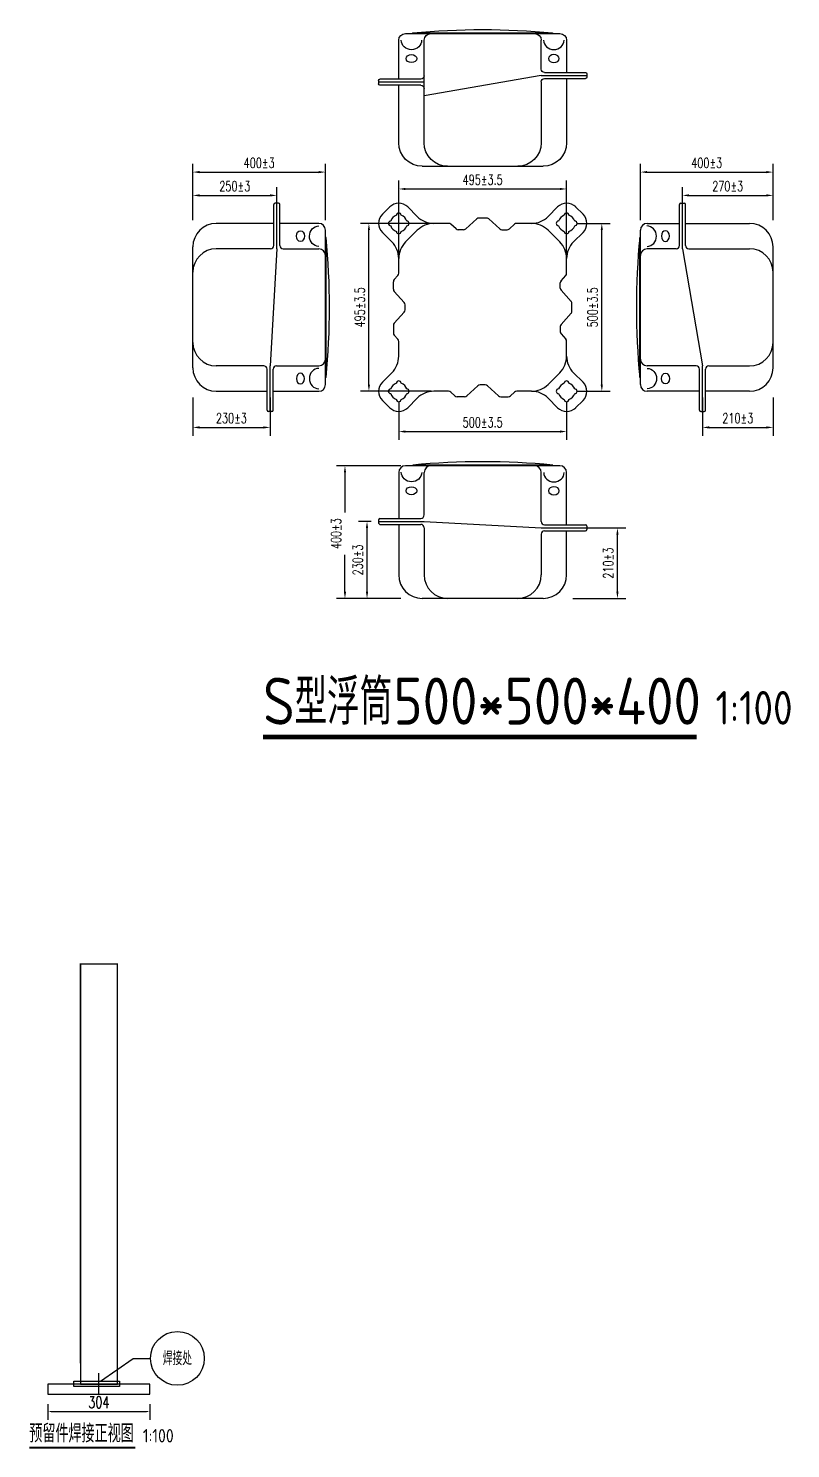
# Model space of a CAD drawing. Extents: x 833816 to 4746262, y -3629782 to -1973088.
# Drawn here: x 949311 to 951581, y -2519437 to -2515208 of the extents above; entities that cross this region are included whole.
import ezdxf
from ezdxf.enums import TextEntityAlignment as Align

# ---------------------------------------------------------------- set-up
doc = ezdxf.new("R2010")
doc.units = 0
doc.header["$LTSCALE"] = 1000
doc.header["$MEASUREMENT"] = 0
doc.header["$PDMODE"] = 32
for name, color, linetype in [('2维浮筒', 253, 'Continuous'), ('DIM_IDEN', 3, 'Continuous'), ('DIM_LEAD', 3, 'Continuous'), ('DIM_SYMB', 3, 'Continuous'), ('FT', 5, 'Continuous'), ('L-TEXT文字标注', 7, 'Continuous'), ('LM-结构线', 4, 'Continuous'), ('PUB_DIM', 3, 'Continuous'), ('PUB_TEXT', 7, 'Continuous'), ('W-STEEL_FRAME钢架', 3, 'Continuous')]:
    doc.layers.add(name, color=color, linetype=linetype)
doc.styles.add('_TCH_DIM_T3', font='SIMPLEX', dxfattribs={"width": 0.705882, "bigfont": 'GBCBIG'})
doc.styles.add('_TCH_LABEL', font='COMPLEX', dxfattribs={"bigfont": 'GBCBIG'})
doc.styles.get("Standard").update_dxf_attribs({"font": 'gbenor.shx', "bigfont": 'gbcbig.shx'})
doc.styles.add('STANDARD_T3', font='simplex.shx', dxfattribs={"width": 0.7, "bigfont": 'gbcbig.shx'})
doc.dimstyles.new('_T&&10', dxfattribs={"dimtxt": 29.75, "dimasz": 20, "dimexe": 25, "dimexo": 30, "dimgap": 12.625, "dimtad": 1, "dimdec": 0, "dimzin": 0, "dimdsep": 46, "dimtxsty": '_TCH_DIM_T3', "dimcen": 0.09, "dimclrt": 7, "dimazin": 2, "dimtfac": 1, "dimtdec": 0, "dimtix": 1, "dimtmove": 2, "dimatfit": 3, "dimfxl": 100, "dimtolj": 1, "dimtzin": 0, "dimarcsym": 0})
doc.dimstyles.new('W&&10', dxfattribs={"dimtxt": 35, "dimasz": 10, "dimexe": 25, "dimexo": 30, "dimgap": 10, "dimtad": 1, "dimdec": 0, "dimzin": 0, "dimdsep": 46, "dimtxsty": 'STANDARD_T3', "dimcen": 0.09, "dimclrd": 1, "dimclre": 1, "dimclrt": 7, "dimazin": 2, "dimtfac": 1, "dimtdec": 0, "dimtix": 1, "dimtmove": 2, "dimatfit": 3, "dimfxl": 100, "dimtolj": 1, "dimtzin": 0, "dimarcsym": 0})

# ---------------------------------------------------------------- blocks, each defined once
blk = doc.blocks.new('*D786')
at = {"layer": 'Defpoints', "color": 0, "transparency": 16777216}
for p in [(950253.7, -2516510.4), (950450.5, -2516510.4), (950450.5, -2516905.4)]:
    blk.add_point(p, dxfattribs=at)
at = {"layer": 'PUB_DIM', "color": 0, "lineweight": -2, "transparency": 16777216}
for p, q in [((950420.5, -2516510.4), (950228.7, -2516510.4)), ((950253.7, -2516530.4), (950253.7, -2516649.8)), ((950253.7, -2516885.4), (950253.7, -2516775.1)), ((950420.5, -2516905.4), (950228.7, -2516905.4))]:
    blk.add_line(p, q, dxfattribs=at)
at = {"layer": 'PUB_DIM', "color": 0, "transparency": 16777216}
for points in [[(950250.4, -2516530.4), (950257.1, -2516530.4), (950253.7, -2516510.4)], [(950250.4, -2516885.4), (950257.1, -2516885.4), (950253.7, -2516905.4)]]:
    blk.add_solid(points, dxfattribs=at)
at = {"layer": 'PUB_DIM', "color": 7, "transparency": 16777216, "insert": (950227.4, -2516712.4), "char_height": 29.75, "attachment_point": 5, "rotation": 90, "style": '_TCH_DIM_T3'}
blk.add_mtext('\\A1;400±3', dxfattribs=at)
blk = doc.blocks.new('*D787')
at = {"layer": 'Defpoints', "color": 0, "transparency": 16777216}
for p in [(950050.6, -2515705.4), (949800.6, -2515778.7), (950050.6, -2515778.7)]:
    blk.add_point(p, dxfattribs=at)
at = {"layer": 'PUB_DIM', "color": 0, "lineweight": -2, "transparency": 16777216}
for p, q in [((949800.6, -2515748.7), (949800.6, -2515680.4)), ((950050.6, -2515748.7), (950050.6, -2515680.4)), ((949820.6, -2515705.4), (950030.6, -2515705.4))]:
    blk.add_line(p, q, dxfattribs=at)
at = {"layer": 'PUB_DIM', "color": 0, "transparency": 16777216}
for points in [[(949820.6, -2515702), (949820.6, -2515708.7), (949800.6, -2515705.4)], [(950030.6, -2515702), (950030.6, -2515708.7), (950050.6, -2515705.4)]]:
    blk.add_solid(points, dxfattribs=at)
at = {"layer": 'PUB_DIM', "color": 7, "transparency": 16777216, "insert": (949925.6, -2515677.9), "char_height": 29.75, "attachment_point": 5, "style": '_TCH_DIM_T3'}
blk.add_mtext('\\A1;250±3', dxfattribs=at)
blk = doc.blocks.new('*D788')
at = {"layer": 'Defpoints', "color": 0, "transparency": 16777216}
for p in [(950195.6, -2515636), (949800.6, -2515808.7), (950195.6, -2515808.7)]:
    blk.add_point(p, dxfattribs=at)
at = {"layer": 'PUB_DIM', "color": 0, "lineweight": -2, "transparency": 16777216}
for p, q in [((949800.6, -2515778.7), (949800.6, -2515611)), ((950195.6, -2515778.7), (950195.6, -2515611)), ((949820.6, -2515636), (950175.6, -2515636))]:
    blk.add_line(p, q, dxfattribs=at)
at = {"layer": 'PUB_DIM', "color": 0, "transparency": 16777216}
for points in [[(949820.6, -2515632.7), (949820.6, -2515639.3), (949800.6, -2515636)], [(950175.6, -2515632.7), (950175.6, -2515639.3), (950195.6, -2515636)]]:
    blk.add_solid(points, dxfattribs=at)
at = {"layer": 'PUB_DIM', "color": 7, "transparency": 16777216, "insert": (949998.1, -2515608.5), "char_height": 29.75, "attachment_point": 5, "style": '_TCH_DIM_T3'}
blk.add_mtext('\\A1;400±3', dxfattribs=at)
blk = doc.blocks.new('*D789')
at = {"layer": 'Defpoints', "color": 0, "transparency": 16777216}
for p in [(949800.6, -2516276.8), (950030.6, -2516276.8), (950030.6, -2516396.2)]:
    blk.add_point(p, dxfattribs=at)
at = {"layer": 'PUB_DIM', "color": 0, "lineweight": -2, "transparency": 16777216}
for p, q in [((949800.6, -2516306.8), (949800.6, -2516421.2)), ((950030.6, -2516306.8), (950030.6, -2516421.2)), ((949820.6, -2516396.2), (950010.6, -2516396.2))]:
    blk.add_line(p, q, dxfattribs=at)
at = {"layer": 'PUB_DIM', "color": 0, "transparency": 16777216}
for points in [[(949820.6, -2516392.9), (949820.6, -2516399.6), (949800.6, -2516396.2)], [(950010.6, -2516392.9), (950010.6, -2516399.6), (950030.6, -2516396.2)]]:
    blk.add_solid(points, dxfattribs=at)
at = {"layer": 'PUB_DIM', "color": 7, "transparency": 16777216, "insert": (949915.6, -2516368.7), "char_height": 29.75, "attachment_point": 5, "style": '_TCH_DIM_T3'}
blk.add_mtext('\\A1;230±3', dxfattribs=at)
blk = doc.blocks.new('*D792')
at = {"layer": 'Defpoints', "color": 0, "transparency": 16777216}
for p in [(951318.6, -2516276.8), (951528.6, -2516276.8), (951528.6, -2516396.2)]:
    blk.add_point(p, dxfattribs=at)
at = {"layer": 'PUB_DIM', "color": 0, "lineweight": -2, "transparency": 16777216}
for p, q in [((951318.6, -2516306.8), (951318.6, -2516421.2)), ((951528.6, -2516306.8), (951528.6, -2516421.2)), ((951338.6, -2516396.2), (951508.6, -2516396.2))]:
    blk.add_line(p, q, dxfattribs=at)
at = {"layer": 'PUB_DIM', "color": 0, "transparency": 16777216}
for points in [[(951338.6, -2516392.9), (951338.6, -2516399.6), (951318.6, -2516396.2)], [(951508.6, -2516392.9), (951508.6, -2516399.6), (951528.6, -2516396.2)]]:
    blk.add_solid(points, dxfattribs=at)
at = {"layer": 'PUB_DIM', "color": 7, "transparency": 16777216, "insert": (951423.6, -2516368.7), "char_height": 29.75, "attachment_point": 5, "style": '_TCH_DIM_T3'}
blk.add_mtext('\\A1;210±3', dxfattribs=at)
blk = doc.blocks.new('*D793')
at = {"layer": 'Defpoints', "color": 0, "transparency": 16777216}
for p in [(951528.6, -2515636), (951133.6, -2515808.7), (951528.6, -2515808.7)]:
    blk.add_point(p, dxfattribs=at)
at = {"layer": 'PUB_DIM', "color": 0, "lineweight": -2, "transparency": 16777216}
for p, q in [((951133.6, -2515778.7), (951133.6, -2515611)), ((951528.6, -2515778.7), (951528.6, -2515611)), ((951153.6, -2515636), (951508.6, -2515636))]:
    blk.add_line(p, q, dxfattribs=at)
at = {"layer": 'PUB_DIM', "color": 0, "transparency": 16777216}
for points in [[(951153.6, -2515632.7), (951153.6, -2515639.3), (951133.6, -2515636)], [(951508.6, -2515632.7), (951508.6, -2515639.3), (951528.6, -2515636)]]:
    blk.add_solid(points, dxfattribs=at)
at = {"layer": 'PUB_DIM', "color": 7, "transparency": 16777216, "insert": (951331.1, -2515608.5), "char_height": 29.75, "attachment_point": 5, "style": '_TCH_DIM_T3'}
blk.add_mtext('\\A1;400±3', dxfattribs=at)
blk = doc.blocks.new('*D794')
at = {"layer": 'Defpoints', "color": 0, "transparency": 16777216}
for p in [(951528.6, -2515705.4), (951258.6, -2515778.7), (951528.6, -2515778.7)]:
    blk.add_point(p, dxfattribs=at)
at = {"layer": 'PUB_DIM', "color": 0, "lineweight": -2, "transparency": 16777216}
for p, q in [((951258.6, -2515748.7), (951258.6, -2515680.4)), ((951528.6, -2515748.7), (951528.6, -2515680.4)), ((951278.6, -2515705.4), (951508.6, -2515705.4))]:
    blk.add_line(p, q, dxfattribs=at)
at = {"layer": 'PUB_DIM', "color": 0, "transparency": 16777216}
for points in [[(951278.6, -2515702), (951278.6, -2515708.7), (951258.6, -2515705.4)], [(951508.6, -2515702), (951508.6, -2515708.7), (951528.6, -2515705.4)]]:
    blk.add_solid(points, dxfattribs=at)
at = {"layer": 'PUB_DIM', "color": 7, "transparency": 16777216, "insert": (951393.6, -2515677.9), "char_height": 29.75, "attachment_point": 5, "style": '_TCH_DIM_T3'}
blk.add_mtext('\\A1;270±3', dxfattribs=at)
blk = doc.blocks.new('*D795')
at = {"layer": 'Defpoints', "color": 0, "transparency": 16777216}
for p in [(950913.8, -2515788.7), (951018.6, -2515788.7), (950913.8, -2516288.7)]:
    blk.add_point(p, dxfattribs=at)
at = {"layer": 'PUB_DIM', "color": 0, "lineweight": -2, "transparency": 16777216}
for p, q in [((950943.8, -2515788.7), (951043.6, -2515788.7)), ((951018.6, -2516268.7), (951018.6, -2515808.7)), ((950943.8, -2516288.7), (951043.6, -2516288.7))]:
    blk.add_line(p, q, dxfattribs=at)
at = {"layer": 'PUB_DIM', "color": 0, "transparency": 16777216}
for points in [[(951015.2, -2515808.7), (951021.9, -2515808.7), (951018.6, -2515788.7)], [(951015.2, -2516268.7), (951021.9, -2516268.7), (951018.6, -2516288.7)]]:
    blk.add_solid(points, dxfattribs=at)
at = {"layer": 'PUB_DIM', "color": 7, "transparency": 16777216, "insert": (950991.1, -2516038.7), "char_height": 29.75, "attachment_point": 5, "rotation": 90, "style": '_TCH_DIM_T3'}
blk.add_mtext('\\A1;500±3.5', dxfattribs=at)
blk = doc.blocks.new('*D796')
at = {"layer": 'Defpoints', "color": 0, "transparency": 16777216}
for p in [(950325, -2515788.7), (950540.4, -2515788.7), (950540.4, -2516288.7)]:
    blk.add_point(p, dxfattribs=at)
at = {"layer": 'PUB_DIM', "color": 0, "lineweight": -2, "transparency": 16777216}
for p, q in [((950510.4, -2515788.7), (950300, -2515788.7)), ((950325, -2516268.7), (950325, -2515808.7)), ((950510.4, -2516288.7), (950300, -2516288.7))]:
    blk.add_line(p, q, dxfattribs=at)
at = {"layer": 'PUB_DIM', "color": 0, "transparency": 16777216}
for points in [[(950321.7, -2515808.7), (950328.3, -2515808.7), (950325, -2515788.7)], [(950321.7, -2516268.7), (950328.3, -2516268.7), (950325, -2516288.7)]]:
    blk.add_solid(points, dxfattribs=at)
at = {"layer": 'PUB_DIM', "color": 7, "transparency": 16777216, "insert": (950297.5, -2516038.7), "char_height": 29.75, "attachment_point": 5, "rotation": 90, "style": '_TCH_DIM_T3'}
blk.add_mtext('\\A1;495±3.5', dxfattribs=at)
blk = doc.blocks.new('*D797')
at = {"layer": 'Defpoints', "color": 0, "transparency": 16777216}
for p in [(950413.8, -2516288.7), (950913.8, -2516288.7), (950913.8, -2516408.6)]:
    blk.add_point(p, dxfattribs=at)
at = {"layer": 'PUB_DIM', "color": 0, "lineweight": -2, "transparency": 16777216}
for p, q in [((950413.8, -2516318.7), (950413.8, -2516433.6)), ((950913.8, -2516318.7), (950913.8, -2516433.6)), ((950433.8, -2516408.6), (950893.8, -2516408.6))]:
    blk.add_line(p, q, dxfattribs=at)
at = {"layer": 'PUB_DIM', "color": 0, "transparency": 16777216}
for points in [[(950433.8, -2516405.2), (950433.8, -2516411.9), (950413.8, -2516408.6)], [(950893.8, -2516405.2), (950893.8, -2516411.9), (950913.8, -2516408.6)]]:
    blk.add_solid(points, dxfattribs=at)
at = {"layer": 'PUB_DIM', "color": 7, "transparency": 16777216, "insert": (950663.8, -2516381.1), "char_height": 29.75, "attachment_point": 5, "style": '_TCH_DIM_T3'}
blk.add_mtext('\\A1;500±3.5', dxfattribs=at)
blk = doc.blocks.new('*D798')
at = {"layer": 'Defpoints', "color": 0, "transparency": 16777216}
for p in [(950913.8, -2515686.2), (950413.8, -2515915.2), (950913.8, -2515915.2)]:
    blk.add_point(p, dxfattribs=at)
at = {"layer": 'PUB_DIM', "color": 0, "lineweight": -2, "transparency": 16777216}
for p, q in [((950413.8, -2515885.2), (950413.8, -2515661.2)), ((950433.8, -2515686.2), (950893.8, -2515686.2)), ((950913.8, -2515885.2), (950913.8, -2515661.2))]:
    blk.add_line(p, q, dxfattribs=at)
at = {"layer": 'PUB_DIM', "color": 0, "transparency": 16777216}
for points in [[(950433.8, -2515682.9), (950433.8, -2515689.5), (950413.8, -2515686.2)], [(950893.8, -2515682.9), (950893.8, -2515689.5), (950913.8, -2515686.2)]]:
    blk.add_solid(points, dxfattribs=at)
at = {"layer": 'PUB_DIM', "color": 7, "transparency": 16777216, "insert": (950663.8, -2515658.7), "char_height": 29.75, "attachment_point": 5, "style": '_TCH_DIM_T3'}
blk.add_mtext('\\A1;495±3.5', dxfattribs=at)
blk = doc.blocks.new('$matou$00000178')
at = {"layer": 'FT', "color": 0}
for p, q in [((-250, 171.5), (-250, 75.5)), ((230, 191.5), (-230, 191.5)), ((208.5, 193.5), (-208.2, 193.5)), ((-208.2, 193.5), (-208.2, 191.5)), ((-174.3, 85.5), (-174.3, 171.5)), ((174.3, -133.5), (174.3, 171.5)), ((208.5, 193.5), (208.5, 191.5)), ((250, 55.5), (250, 171.5)), ((-174.3, 66.5), (-310.1, 66.5)), ((-184.3, 75.5), (-306.1, 75.5)), ((-184.3, 57.5), (-306.1, 57.5)), ((-250, 57.5), (-250, -133.5)), ((-174.3, 66.5), (174.3, 6.5)), ((-174.3, 47.5), (-174.3, -133.5)), ((174.3, 46.5), (310.1, 46.5)), ((184.3, 55.5), (306.1, 55.5)), ((184.3, 37.5), (306.1, 37.5)), ((250, -133.5), (250, 37.5)), ((180, -203.5), (-180, -203.5))]:
    blk.add_line(p, q, dxfattribs=at)
at = {"layer": 'FT', "color": 0, "ltscale": 0.5}
for p, q in [((-310.1, 71.5), (-310.1, 61.5)), ((310.1, 51.5), (310.1, 41.5))]:
    blk.add_line(p, q, dxfattribs=at)
at = {"layer": 'FT', "color": 0}
for centre, radius, start, end in [((-230, 171.5), 20, 90, 180), ((0.2, -1972), 2175.5, 84.5043, 95.4957), ((-154.3, 171.5), 20, 90, 180), ((154.3, 171.5), 20, 0, 90), ((230, 171.5), 20, 0, 90), ((-184.3, 85.5), 10, 270, 0), ((-306.1, 61.5), 4, 180, 270), ((-184.3, 47.5), 10, 0, 90), ((184.3, 65.5), 10, 180, 270), ((184.3, 27.5), 10, 90, 180), ((306.1, 41.5), 4, 270, 0), ((-180, -133.5), 70, 180, 270), ((-104.3, -133.5), 70, 180, 270), ((104.3, -133.5), 70, 270, 0), ((180, -133.5), 70, 270, 0)]:
    blk.add_arc(centre, radius, start, end, dxfattribs=at)
at = {"layer": 'FT', "color": 0, "ltscale": 0.5}
for centre, start, end in [((-306.1, 71.5), 90, 180), ((306.1, 51.5), 0, 90)]:
    blk.add_arc(centre, 4, start, end, dxfattribs=at)
at = {"layer": 'FT', "color": 0, "extrusion": (0, 0, -1)}
blk.add_ellipse((-211.9, 171.9), major_axis=(-30.4, 0.1), ratio=0.921809, start_param=3.141593, end_param=6.283185, dxfattribs=at)
at = {"layer": 'FT', "color": 0}
blk.add_ellipse((212.1, 171.5), major_axis=(30.4, 0), ratio=0.921809, start_param=3.141593, end_param=6.283185, dxfattribs=at)
blk.add_ellipse((-212.1, 117), major_axis=(-16, 0), ratio=0.75, dxfattribs=at)
at = {"layer": 'FT', "color": 0, "extrusion": (0, 0, -1)}
blk.add_ellipse((212.1, 117), major_axis=(16, 0), ratio=0.75, dxfattribs=at)
blk = doc.blocks.new('*D639')
at = {"color": 1, "lineweight": -2, "transparency": 16777216}
for p, q in [((949368.8, -2519304.5), (949368.8, -2519351.3)), ((949378.8, -2519326.3), (949662.8, -2519326.3)), ((949672.8, -2519304.5), (949672.8, -2519351.3))]:
    blk.add_line(p, q, dxfattribs=at)
at = {"color": 1, "transparency": 16777216}
for points in [[(949378.8, -2519324.6), (949378.8, -2519328), (949368.8, -2519326.3)], [(949662.8, -2519324.6), (949662.8, -2519328), (949672.8, -2519326.3)]]:
    blk.add_solid(points, dxfattribs=at)
at = {"layer": 'Defpoints', "color": 0, "transparency": 16777216}
for p in [(949368.8, -2519274.5), (949672.8, -2519274.5), (949672.8, -2519326.3)]:
    blk.add_point(p, dxfattribs=at)
at = {"color": 7, "transparency": 16777216, "insert": (949520.8, -2519298.8), "char_height": 35, "attachment_point": 5, "style": 'STANDARD_T3'}
blk.add_mtext('\\A1;304', dxfattribs=at)

msp = doc.modelspace()

# ---------------------------------------------------------------- linework, layer by layer
at = {"layer": '2维浮筒'}
for p, q in [((950365, -2515761.7), (950386.9, -2515739.8)), ((950440.7, -2515739.8), (950469, -2515768.2)), ((950887, -2515739.8), (950858.7, -2515768.2)), ((950940.7, -2515739.8), (950962.7, -2515761.7)), ((950613.2, -2515805.1), (950646, -2515775.3)), ((950675, -2515772.7), (950652.7, -2515772.7)), ((950714.5, -2515805.1), (950681.7, -2515775.3)), ((950365, -2515815.5), (950393.3, -2515843.8)), ((950469.1, -2515809.2), (950434.3, -2515843.9)), ((950562.6, -2515788.7), (950518.4, -2515788.7)), ((950584.5, -2515805.1), (950569.3, -2515791.3)), ((950606.5, -2515807.7), (950591.2, -2515807.7)), ((950721.2, -2515807.7), (950736.5, -2515807.7)), ((950743.2, -2515805.1), (950758.4, -2515791.3)), ((950809.1, -2515788.7), (950765.1, -2515788.7)), ((950893.3, -2515843.9), (950858.6, -2515809.2)), ((950962.7, -2515815.5), (950934.3, -2515843.8)), ((950413.8, -2515937.2), (950413.8, -2515893.4)), ((950913.8, -2515937.4), (950913.8, -2515893.4)), ((950400.4, -2515955.8), (950411.2, -2515943.9)), ((950897.4, -2515959.3), (950911.2, -2515944.1)), ((950397.8, -2515984.8), (950397.8, -2515962.5)), ((950400.4, -2515991.5), (950430.2, -2516024.3)), ((950894.8, -2515981.3), (950894.8, -2515966)), ((950897.4, -2515988), (950927.2, -2516020.8)), ((950432.8, -2516046.3), (950432.8, -2516031)), ((950929.8, -2516049.8), (950929.8, -2516027.5)), ((950400.4, -2516085.8), (950430.2, -2516053)), ((950897.4, -2516089.3), (950927.2, -2516056.5)), ((950397.8, -2516092.5), (950397.8, -2516114.8)), ((950400.4, -2516121.5), (950411.2, -2516133.4)), ((950894.8, -2516096), (950894.8, -2516111.3)), ((950897.4, -2516118), (950911.2, -2516133.2)), ((950413.8, -2516184.1), (950413.8, -2516140.1)), ((950913.8, -2516184.1), (950913.8, -2516139.9)), ((950365, -2516261.8), (950393.3, -2516233.5)), ((950893.3, -2516233.4), (950858.6, -2516268.2)), ((950962.7, -2516261.8), (950934.3, -2516233.5)), ((950562.4, -2516288.7), (950518.4, -2516288.7)), ((950581, -2516302.1), (950569.1, -2516291.3)), ((950616.7, -2516302.1), (950649.5, -2516272.3)), ((950671.5, -2516269.7), (950656.2, -2516269.7)), ((950711, -2516302.1), (950678.2, -2516272.3)), ((950746.7, -2516302.1), (950758.6, -2516291.3)), ((950809.1, -2516288.7), (950765.3, -2516288.7)), ((950386.9, -2516337.5), (950365, -2516315.6)), ((950440.7, -2516337.5), (950469, -2516309.2)), ((950610, -2516304.7), (950587.7, -2516304.7)), ((950717.7, -2516304.7), (950740, -2516304.7)), ((950887, -2516337.5), (950858.7, -2516309.2)), ((950962.7, -2516315.6), (950940.7, -2516337.5))]:
    msp.add_line(p, q, dxfattribs=at)
for centre, radius, start, end in [((950413.8, -2515766.7), 38, 45, 135), ((950913.9, -2515766.7), 38, 45, 135), ((950391.9, -2515788.6), 38, 135, 225), ((950389.8, -2515788.7), 7, 90, 270), ((950413.8, -2515788.7), 25, 106.2602, 163.7398), ((950413.8, -2515764.7), 7, 0, 180), ((950413.8, -2515788.7), 25, 16.2602, 73.7398), ((950437.8, -2515788.7), 7, 270, 90), ((950518.5, -2515718.7), 70, 225, 270), ((950652.7, -2515782.7), 10, 90, 132.2737), ((950675, -2515782.7), 10, 47.7263, 90), ((950809.2, -2515718.7), 70, 270, 315), ((950889.8, -2515788.7), 7, 90, 270), ((950913.8, -2515788.7), 25, 106.2602, 163.7398), ((950913.8, -2515764.7), 7, 0, 180), ((950913.8, -2515788.7), 25, 16.2602, 73.7398), ((950937.8, -2515788.7), 7, 270, 90), ((950935.8, -2515788.6), 38, 315, 45), ((950413.8, -2515788.7), 25, 196.2602, 253.7398), ((950413.8, -2515812.7), 7, 180, 0), ((950413.8, -2515788.7), 25, 286.2602, 343.7398), ((950518.6, -2515858.7), 70, 90, 135), ((950562.6, -2515798.7), 10, 47.7263, 90), ((950591.2, -2515797.7), 10, 227.7263, 270), ((950606.5, -2515797.7), 10, 270, 312.2737), ((950721.2, -2515797.7), 10, 227.7263, 270), ((950736.5, -2515797.7), 10, 270, 312.2737), ((950765.1, -2515798.7), 10, 90, 132.2737), ((950809.1, -2515858.7), 70, 45, 90), ((950913.8, -2515788.7), 25, 196.2602, 253.7398), ((950913.8, -2515812.7), 7, 180, 0), ((950913.8, -2515788.7), 25, 286.2602, 343.7398), ((950343.8, -2515893.3), 70, 0, 45), ((950483.8, -2515893.4), 70, 135, 180), ((950843.8, -2515893.4), 70, 0, 45), ((950983.8, -2515893.3), 70, 135, 180), ((950403.8, -2515937.2), 10, 317.7263, 0), ((950903.8, -2515937.4), 10, 317.7263, 0), ((950407.8, -2515962.5), 10, 137.7263, 180), ((950407.8, -2515984.8), 10, 180, 222.2737), ((950904.8, -2515966), 10, 137.7263, 180), ((950904.8, -2515981.3), 10, 180, 222.2737), ((950422.8, -2516031), 10, 0, 42.2737), ((950919.8, -2516027.5), 10, 0, 42.2737), ((950422.8, -2516046.3), 10, 317.7263, 0), ((950919.8, -2516049.8), 10, 317.7263, 0), ((950407.8, -2516092.5), 10, 137.7263, 180), ((950407.8, -2516114.8), 10, 180, 222.2737), ((950904.8, -2516096), 10, 137.7263, 180), ((950904.8, -2516111.3), 10, 180, 222.2737), ((950403.8, -2516140.1), 10, 0, 42.2737), ((950903.8, -2516139.9), 10, 0, 42.2737), ((950343.8, -2516184), 70, 315, 0), ((950843.8, -2516183.9), 70, 315, 0), ((950983.8, -2516184), 70, 180, 225), ((950391.9, -2516288.7), 38, 135, 225), ((950389.8, -2516288.7), 7, 90, 270), ((950413.8, -2516288.7), 25, 106.2602, 163.7398), ((950413.8, -2516264.7), 7, 0, 180), ((950413.8, -2516288.7), 25, 16.2602, 73.7398), ((950437.8, -2516288.7), 7, 270, 90), ((950518.5, -2516358.7), 70, 90, 135), ((950562.4, -2516298.7), 10, 47.7263, 90), ((950656.2, -2516279.7), 10, 90, 132.2737), ((950671.5, -2516279.7), 10, 47.7263, 90), ((950765.3, -2516298.7), 10, 90, 132.2737), ((950809.1, -2516218.7), 70, 270, 315), ((950809.2, -2516358.7), 70, 45, 90), ((950889.8, -2516288.7), 7, 90, 270), ((950913.8, -2516288.7), 25, 106.2602, 163.7398), ((950913.8, -2516264.7), 7, 0, 180), ((950913.8, -2516288.7), 25, 16.2602, 73.7398), ((950937.8, -2516288.7), 7, 270, 90), ((950935.8, -2516288.7), 38, 315, 45), ((950413.8, -2516288.7), 25, 196.2602, 253.7398), ((950413.8, -2516312.7), 7, 180, 0), ((950413.8, -2516288.7), 25, 286.2602, 343.7398), ((950587.7, -2516294.7), 10, 227.7263, 270), ((950610, -2516294.7), 10, 270, 312.2737), ((950717.7, -2516294.7), 10, 227.7263, 270), ((950740, -2516294.7), 10, 270, 312.2737), ((950913.8, -2516288.7), 25, 196.2602, 253.7398), ((950913.8, -2516312.7), 7, 180, 0), ((950913.8, -2516288.7), 25, 286.2602, 343.7398), ((950413.8, -2516310.6), 38, 225, 315), ((950913.9, -2516310.6), 38, 225, 315)]:
    msp.add_arc(centre, radius, start, end, dxfattribs=at)
at = {"layer": 'DIM_IDEN', "color": 2}
for p, q in [((949525.5, -2519236.3), (949622.5, -2519168)), ((949622.5, -2519168), (949674.7, -2519168))]:
    msp.add_line(p, q, dxfattribs=at)
msp.add_lwpolyline([(949446.1, -2519236.3), (949582.1, -2519236.3), (949582.1, -2519252.3), (949446.1, -2519252.3)], close=True, dxfattribs=at)
msp.add_circle((949754.7, -2519168), 80, dxfattribs=at)
at = {"layer": 'DIM_LEAD'}
msp.add_line((949520.8, -2519272.4), (949520.8, -2519212.4), dxfattribs=at)
at = {"layer": 'DIM_SYMB'}
for points, const_width in [([(950009.8, -2517318), (951301.1, -2517318)], 14), ([(949313.7, -2519433.9), (949629.4, -2519433.9)], 5.6)]:
    msp.add_lwpolyline(points, dxfattribs=dict(at, const_width=const_width))
at = {"layer": 'FT', "color": 0}
for p, q in [((950041.6, -2515854.4), (950041.6, -2515732.7)), ((950050.6, -2515864.4), (950050.6, -2515728.7)), ((950059.6, -2515854.4), (950059.6, -2515732.7)), ((951249.6, -2515854.4), (951249.6, -2515732.7)), ((951258.6, -2515864.4), (951258.6, -2515728.7)), ((951267.6, -2515854.4), (951267.6, -2515732.7)), ((950041.6, -2515788.7), (949870.6, -2515788.7)), ((950175.6, -2515788.7), (950059.6, -2515788.7)), ((950195.6, -2516268.7), (950195.6, -2515808.7)), ((951133.6, -2516268.7), (951133.6, -2515808.7)), ((951153.6, -2515788.7), (951249.6, -2515788.7)), ((951267.6, -2515788.7), (951458.6, -2515788.7)), ((949800.6, -2516218.7), (949800.6, -2515858.7)), ((950031.6, -2515864.4), (949870.6, -2515864.4)), ((950050.6, -2515864.4), (950030.6, -2516212.9)), ((950069.6, -2515864.4), (950175.6, -2515864.4)), ((950197.6, -2515830.5), (950195.6, -2515830.5)), ((950197.6, -2516247.2), (950197.6, -2515830.5)), ((951131.6, -2515830.5), (951133.6, -2515830.5)), ((951131.6, -2516247.2), (951131.6, -2515830.5)), ((951239.6, -2515864.4), (951153.6, -2515864.4)), ((951258.6, -2515864.4), (951318.6, -2516212.9)), ((951277.6, -2515864.4), (951458.6, -2515864.4)), ((951528.6, -2516218.7), (951528.6, -2515858.7)), ((950011.6, -2516212.9), (949870.6, -2516212.9)), ((950021.6, -2516344.6), (950021.6, -2516222.9)), ((950030.6, -2516348.6), (950030.6, -2516212.9)), ((950039.6, -2516344.6), (950039.6, -2516222.9)), ((950049.6, -2516212.9), (950175.6, -2516212.9)), ((950197.6, -2516247.2), (950195.6, -2516247.2)), ((951131.6, -2516247.2), (951133.6, -2516247.2)), ((951299.6, -2516212.9), (951153.6, -2516212.9)), ((951309.6, -2516344.6), (951309.6, -2516222.9)), ((951318.6, -2516348.6), (951318.6, -2516212.9)), ((951327.6, -2516344.6), (951327.6, -2516222.9)), ((951337.6, -2516212.9), (951458.6, -2516212.9)), ((949870.6, -2516288.7), (950021.6, -2516288.7)), ((950039.6, -2516288.7), (950175.6, -2516288.7)), ((951309.6, -2516288.7), (951153.6, -2516288.7)), ((951458.6, -2516288.7), (951327.6, -2516288.7)), ((950413.8, -2516530.4), (950413.8, -2516666.9)), ((950893.8, -2516510.4), (950433.8, -2516510.4)), ((950455.6, -2516508.4), (950455.6, -2516510.4)), ((950872.3, -2516508.4), (950455.6, -2516508.4)), ((950489.6, -2516656.9), (950489.6, -2516530.4)), ((950838.1, -2516676.4), (950838.1, -2516530.4)), ((950872.3, -2516508.4), (950872.3, -2516510.4)), ((950913.8, -2516686.4), (950913.8, -2516530.4)), ((950357.9, -2516666.9), (950479.6, -2516666.9)), ((950353.9, -2516675.9), (950489.6, -2516675.9)), ((950357.9, -2516684.9), (950479.6, -2516684.9)), ((950413.8, -2516684.9), (950413.8, -2516835.4)), ((950489.6, -2516675.9), (950838.1, -2516695.4)), ((950489.6, -2516694.9), (950489.6, -2516835.4)), ((950838.1, -2516695.4), (950973.8, -2516695.4)), ((950838.1, -2516714.4), (950838.1, -2516835.4)), ((950848.1, -2516686.4), (950969.8, -2516686.4)), ((950848.1, -2516704.4), (950969.8, -2516704.4)), ((950913.8, -2516835.4), (950913.8, -2516704.4)), ((950843.8, -2516905.4), (950483.8, -2516905.4))]:
    msp.add_line(p, q, dxfattribs=at)
at = {"layer": 'FT', "color": 0, "ltscale": 0.5}
for p, q in [((950055.6, -2515728.7), (950045.6, -2515728.7)), ((951253.6, -2515728.7), (951263.6, -2515728.7)), ((950035.6, -2516348.6), (950025.6, -2516348.6)), ((951313.6, -2516348.6), (951323.6, -2516348.6)), ((950353.9, -2516670.9), (950353.9, -2516680.9)), ((950973.8, -2516690.4), (950973.8, -2516700.4))]:
    msp.add_line(p, q, dxfattribs=at)
at = {"layer": 'FT', "color": 0}
for centre, radius, start, end in [((950045.6, -2515732.7), 4, 90, 180), ((951263.6, -2515732.7), 4, 0, 90), ((949870.6, -2515858.7), 70, 90, 180), ((950175.6, -2515808.7), 20, 0, 90), ((951153.6, -2515808.7), 20, 90, 180), ((951458.6, -2515858.7), 70, 0, 90), ((949870.6, -2515934.4), 70, 90, 180), ((950031.6, -2515854.4), 10, 270, 0), ((950069.6, -2515854.4), 10, 180, 270), ((950175.6, -2515884.4), 20, 0, 90), ((948032.1, -2516038.8), 2175.5, 354.5043, 5.4957), ((953297.1, -2516038.8), 2175.5, 174.5043, 185.4957), ((951153.6, -2515884.4), 20, 90, 180), ((951239.6, -2515854.4), 10, 270, 0), ((951277.6, -2515854.4), 10, 180, 270), ((951458.6, -2515934.4), 70, 0, 90), ((949870.6, -2516142.9), 70, 180, 270), ((951458.6, -2516142.9), 70, 270, 0), ((950175.6, -2516192.9), 20, 270, 0), ((951153.6, -2516192.9), 20, 180, 270), ((949870.6, -2516218.7), 70, 180, 270), ((950011.6, -2516222.9), 10, 0, 90), ((950049.6, -2516222.9), 10, 90, 180), ((951299.6, -2516222.9), 10, 0, 90), ((951337.6, -2516222.9), 10, 90, 180), ((951458.6, -2516218.7), 70, 270, 0), ((950175.6, -2516268.7), 20, 270, 0), ((951153.6, -2516268.7), 20, 180, 270), ((950025.6, -2516344.6), 4, 180, 270), ((951323.6, -2516344.6), 4, 270, 0), ((950664, -2518673.9), 2175.5, 84.5043, 95.4957), ((950433.8, -2516530.4), 20, 90, 180), ((950509.6, -2516530.4), 20, 90, 180), ((950818.1, -2516530.4), 20, 0, 90), ((950893.8, -2516530.4), 20, 0, 90), ((950479.6, -2516656.9), 10, 270, 0), ((950357.9, -2516680.9), 4, 180, 270), ((950479.6, -2516694.9), 10, 0, 90), ((950848.1, -2516676.4), 10, 180, 270), ((950848.1, -2516714.4), 10, 90, 180), ((950969.8, -2516700.4), 4, 270, 0), ((950483.8, -2516835.4), 70, 180, 270), ((950559.6, -2516835.4), 70, 180, 270), ((950768.1, -2516835.4), 70, 270, 0), ((950843.8, -2516835.4), 70, 270, 0)]:
    msp.add_arc(centre, radius, start, end, dxfattribs=at)
at = {"layer": 'FT', "color": 0, "ltscale": 0.5}
for centre, start, end in [((950055.6, -2515732.7), 0, 90), ((951253.6, -2515732.7), 90, 180), ((950035.6, -2516344.6), 270, 0), ((951313.6, -2516344.6), 180, 270), ((950357.9, -2516670.9), 90, 180), ((950969.8, -2516690.4), 0, 90)]:
    msp.add_arc(centre, 4, start, end, dxfattribs=at)
at = {"layer": 'FT', "color": 0}
for centre, major_axis in [((950121.1, -2515826.5), (0, 16)), ((951208.1, -2516250.8), (0, -16)), ((950451.7, -2516584.9), (-16, 0))]:
    msp.add_ellipse(centre, major_axis=major_axis, ratio=0.75, dxfattribs=at)
at = {"layer": 'FT', "color": 0, "extrusion": (0, 0, -1)}
for centre, major_axis in [((950176, -2515826.8), (0.1, 30.4)), ((951153.6, -2516250.8), (0, -30.4)), ((950451.9, -2516530), (-30.4, 0.1))]:
    msp.add_ellipse(centre, major_axis=major_axis, ratio=0.921809, start_param=3.141593, end_param=6.283185, dxfattribs=at)
at = {"layer": 'FT', "color": 0}
for centre, major_axis in [((951153.2, -2515826.8), (-0.1, 30.4)), ((950175.6, -2516250.8), (0, -30.4)), ((950876, -2516530.4), (30.4, 0))]:
    msp.add_ellipse(centre, major_axis=major_axis, ratio=0.921809, start_param=3.141593, end_param=6.283185, dxfattribs=at)
at = {"layer": 'FT', "color": 0, "extrusion": (0, 0, -1)}
for centre, major_axis in [((951208.1, -2515826.5), (0, 16)), ((950121.1, -2516250.8), (0, -16)), ((950876, -2516584.9), (16, 0))]:
    msp.add_ellipse(centre, major_axis=major_axis, ratio=0.75, dxfattribs=at)
at = {"layer": 'L-TEXT文字标注'}
msp.add_lwpolyline([(949575.8, -2517994.5), (949465.8, -2517994.5), (949465.8, -2519244.5), (949575.8, -2519244.5)], close=True, dxfattribs=at)
at = {"layer": 'LM-结构线'}
for points in [[(949465.8, -2519182.4), (949465.8, -2517992.4)], [(949575.8, -2519182.4), (949575.8, -2517992.4)]]:
    msp.add_lwpolyline(points, dxfattribs=at)
at = {"layer": 'PUB_DIM'}
for p, q in [((950331.8, -2516675.9), (950294.4, -2516675.9)), ((950319.4, -2516885.4), (950319.4, -2516695.9)), ((950932, -2516695.4), (951090.1, -2516695.4)), ((951065.1, -2516885.4), (951065.1, -2516715.4)), ((950331.8, -2516905.4), (950294.4, -2516905.4)), ((950932, -2516905.4), (951090.1, -2516905.4))]:
    msp.add_line(p, q, dxfattribs=at)
for points in [[(950316, -2516695.9), (950322.7, -2516695.9), (950319.4, -2516675.9)], [(951061.8, -2516715.4), (951068.4, -2516715.4), (951065.1, -2516695.4)], [(950316, -2516885.4), (950322.7, -2516885.4), (950319.4, -2516905.4)], [(951061.8, -2516885.4), (951068.4, -2516885.4), (951065.1, -2516905.4)]]:
    msp.add_solid(points, dxfattribs=at)
at = {"layer": 'W-STEEL_FRAME钢架'}
msp.add_lwpolyline([(949672.8, -2519244.5), (949368.8, -2519244.5), (949368.8, -2519274.5), (949672.8, -2519274.5)], close=True, dxfattribs=at)

# ---------------------------------------------------------------- block references
at = {"layer": '2维浮筒', "yscale": -1, "rotation": 180}
msp.add_blockref('$matou$00000178', (950663.8, -2515415), dxfattribs=at)

# ---------------------------------------------------------------- texts
at = {"layer": 'PUB_DIM', "color": 7, "char_height": 29.75, "attachment_point": 5, "rotation": 90, "style": '_TCH_DIM_T3'}
for s, insert in [('\\A1;230±3', (950291.9, -2516790.7)), ('\\A1;210±3', (951037.6, -2516800.4))]:
    msp.add_mtext(s, dxfattribs=dict(at, insert=insert))
at = {"layer": 'PUB_TEXT', "color": 7}
for s, height, p in [('型浮筒', 135.04, (950103.2, -2517281.1)), ('S', 140, (950009.8, -2517281.1)), ('500*500*400', 140, (950398.1, -2517281.1)), ('1:100', 100, (951357.1, -2517281.1)), ('预留件焊接正视图', 54.01, (949313.7, -2519418.5)), ('1:100', 40, (949651.8, -2519418.5))]:
    msp.add_text(s, height=height, dxfattribs=at).set_placement(p)
at = {"layer": 'PUB_TEXT', "color": 7, "style": '_TCH_LABEL', "width": 1.006039}
msp.add_text('焊接处', height=40.79, dxfattribs=at).set_placement((949711.2, -2519188.4), (949798.2, -2519188.4), align=Align.FIT)

# ---------------------------------------------------------------- dimensions: what is measured, and where the dimension line sits
dim = msp.add_linear_dim(base=(949672.8, -2519326.3), p1=(949368.8, -2519274.5), p2=(949672.8, -2519274.5), dimstyle='W&&10', override={"dimfxlon": 1})
dim.commit()
dim.dimension.update_dxf_attribs({"geometry": '*D639', "text_midpoint": (949520.8, -2519298.8)})
at = {"layer": 'PUB_DIM', "color": 0}
for p1, p2, distance, text, picture, middle in [((949800.6, -2515808.7), (950195.6, -2515808.7), 172.7, '400±3', '*D788', (949998.1, -2515608.5)), ((951133.6, -2515808.7), (951528.6, -2515808.7), 172.7, '400±3', '*D793', (951331.1, -2515608.5)), ((950413.8, -2515915.2), (950913.8, -2515915.2), 229, '495±3.5', '*D798', (950663.8, -2515658.7)), ((949800.6, -2515778.7), (950050.6, -2515778.7), 73.3, '250±3', '*D787', (949925.6, -2515677.9)), ((951258.6, -2515778.7), (951528.6, -2515778.7), 73.3, '270±3', '*D794', (951393.6, -2515677.9)), ((950540.4, -2516288.7), (950540.4, -2515788.7), 215.4, '495±3.5', '*D796', (950297.5, -2516038.7)), ((950913.8, -2516288.7), (950913.8, -2515788.7), -104.8, '500±3.5', '*D795', (950991.1, -2516038.7)), ((949800.6, -2516276.8), (950030.6, -2516276.8), -119.4, '230±3', '*D789', (949915.6, -2516368.7)), ((950413.8, -2516288.7), (950913.8, -2516288.7), -119.9, '500±3.5', '*D797', (950663.8, -2516381.1)), ((951318.6, -2516276.8), (951528.6, -2516276.8), -119.4, '210±3', '*D792', (951423.6, -2516368.7))]:
    dim = msp.add_aligned_dim(p1=p1, p2=p2, distance=distance, text=text, dimstyle='_T&&10', dxfattribs=at)
    dim.commit()
    dim.dimension.update_dxf_attribs({"geometry": picture, "text_midpoint": middle})
dim = msp.add_linear_dim(base=(950253.7, -2516510.4), p1=(950450.5, -2516905.4), p2=(950450.5, -2516510.4), angle=90, text='400±3', dimstyle='_T&&10', dxfattribs=at)
dim.commit()
dim.dimension.update_dxf_attribs({"geometry": '*D786', "text_midpoint": (950227.4, -2516712.4), "dimtype": 161})

doc.saveas('drawing.dxf')
